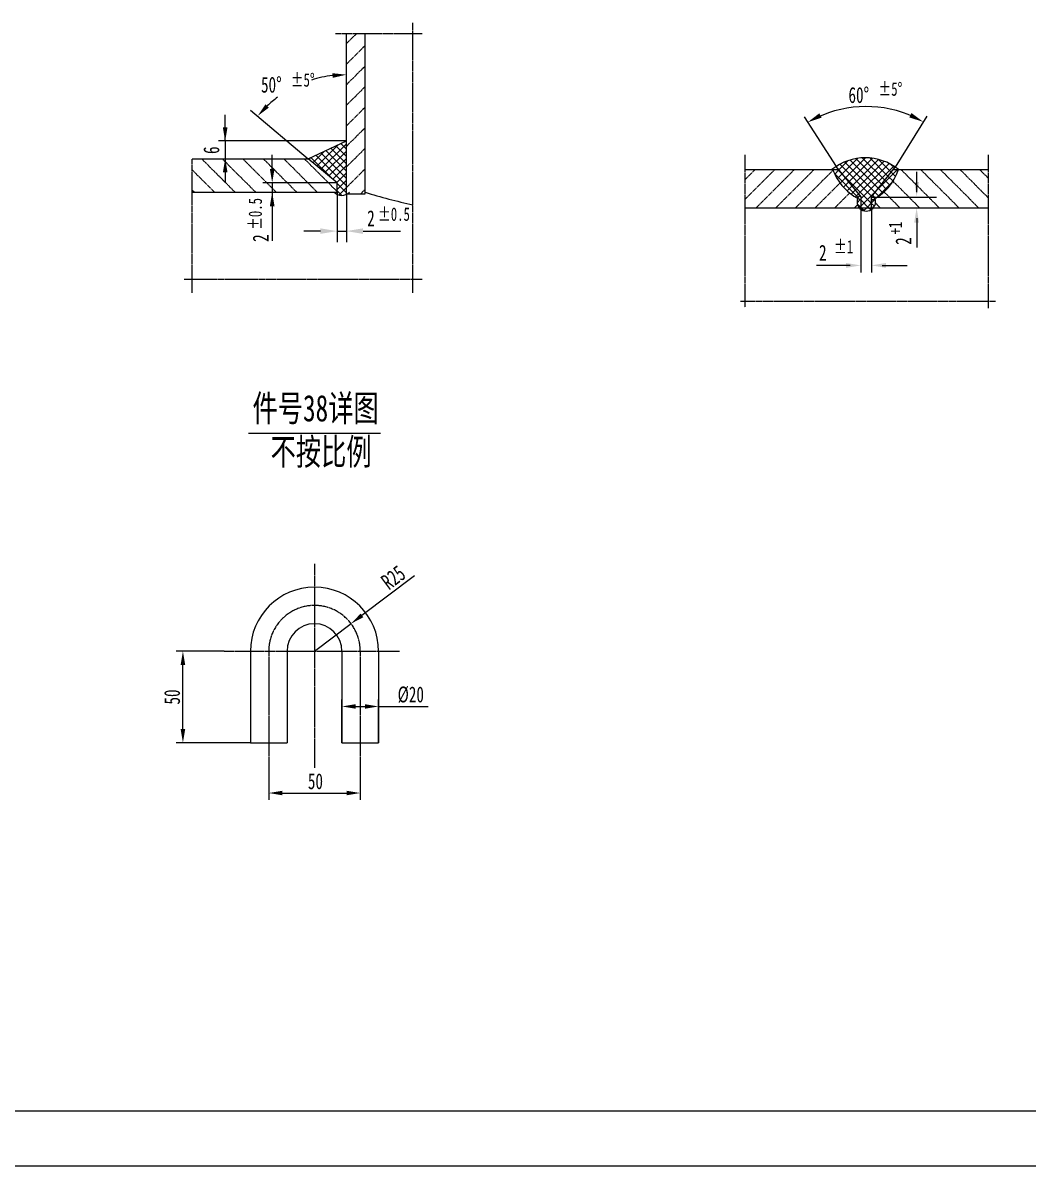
# Model space of a CAD drawing. Header units: millimetres. Extents: x 132745 to 150447, y -25377 to -12762.
# Drawn here: x 135490 to 138236, y -25377 to -22254 of the extents above; entities that cross this region are included whole.
import ezdxf

# ---------------------------------------------------------------- set-up
doc = ezdxf.new("R2010")
doc.units = ezdxf.units.MM
doc.linetypes.add('AD_LTYPE1 0 mm', pattern=[16, 13, -1, 1, -1])
doc.linetypes.add('AD_LTYPE2 0 mm', pattern=[16, 11, -1, 1, -1, 1, -1])
for name, color, linetype, lineweight in [('CAXA_0', 7, 'Continuous', 18), ('cdr_dim', 7, 'Continuous', 18), ('尺寸线层', 7, 'Continuous', 18)]:
    doc.layers.add(name, color=color, linetype=linetype, lineweight=lineweight)
for name, color, linetype, lineweight, true_color in [('cdr_dwg1', 4, 'Continuous', 18, 0x00ffff), ('cdr_dwg3', 1, 'AD_LTYPE1 0 mm', 18, 0xff0000), ('cdr_dwg4', 3, 'AD_LTYPE2 0 mm', 18, 0x00ff00)]:
    doc.layers.add(name, color=color, linetype=linetype, lineweight=lineweight, true_color=true_color)
doc.styles.add('HZ', font='simfang.ttf', dxfattribs={"width": 0.7})
doc.styles.add('ROMANC', font='simfang.ttf', dxfattribs={"width": 0.7})

msp = doc.modelspace()

# ---------------------------------------------------------------- hatches: boundary and pattern name
at = {"layer": 'CAXA_0', "linetype": 'Continuous'}
for points in [[(136335.585, -22391.937), (136336.353, -22404.651), (136374.111, -22395.991)], [(136152.963, -22477.095), (136162.209, -22485.856), (136131.305, -22509.213)], [(137665.794, -22501.469), (137672.064, -22513.282), (137633.49, -22526.187)], [(137917.416, -22500.709), (137911.279, -22512.592), (137949.996, -22525.061)], [(136036.6, -22539.694), (136049.337, -22539.694), (136042.968, -22577.905)], [(136036.6, -22662.961), (136049.337, -22662.961), (136042.968, -22624.75)], [(136164.974, -22653.365), (136177.711, -22653.365), (136171.343, -22691.576)], [(137924.733, -22689.26), (137938.107, -22689.26), (137931.42, -22729.381)], [(136164.974, -22755.262), (136177.711, -22755.262), (136171.343, -22717.051)], [(137924.724, -22800.456), (137938.098, -22800.456), (137931.411, -22760.334)], [(137738.827, -22910.204), (137738.827, -22923.578), (137778.949, -22916.891)], [(137848.075, -22910.12), (137848.075, -22923.494), (137807.953, -22916.807)]]:
    msp.add_hatch(color=7, dxfattribs=at).paths.add_polyline_path(points, flags=0)
at = {"layer": 'cdr_dim', "linetype": 'Continuous'}
for points in [[(136303.074, -22830.791), (136303.074, -22815.603), (136348.636, -22823.197)], [(136419.673, -22830.791), (136419.673, -22815.603), (136374.111, -22823.197)], [(136420.374, -23877.652), (136412.844, -23867.675), (136386.678, -23895.254)], [(135933.725, -24008.059), (135921.225, -24008.059), (135927.475, -23970.559)], [(136399.407, -24127.648), (136399.407, -24115.148), (136361.907, -24121.398)], [(136424.407, -24127.648), (136424.407, -24115.148), (136461.907, -24121.398)], [(135933.725, -24183.059), (135921.225, -24183.059), (135927.475, -24220.559)], [(136199.407, -24364.068), (136199.407, -24351.568), (136161.907, -24357.818)], [(136374.407, -24364.068), (136374.407, -24351.568), (136411.907, -24357.818)]]:
    msp.add_hatch(color=256, dxfattribs=at).paths.add_polyline_path(points, flags=0)

# ---------------------------------------------------------------- linework, layer by layer
at = {"layer": 'CAXA_0', "color": 4, "linetype": 'Continuous', "true_color": 0x00ffff}
for p, q in [((136374.111, -22723.066), (136374.111, -22283.458)), ((136425.059, -22721.215), (136425.059, -22283.458)), ((136269.861, -22625.476), (136374.111, -22577.091)), ((135953.029, -22625.476), (136269.861, -22625.476)), ((136348.636, -22691.576), (136269.861, -22625.476)), ((137462.129, -22654.963), (137718.393, -22654.963)), ((137779.93, -22729.849), (137711.595, -22646.691)), ((137808.588, -22729.849), (137872.737, -22648.113)), ((137867.361, -22654.963), (138127.151, -22654.963)), ((136348.636, -22717.051), (136348.636, -22691.576)), ((135953.029, -22717.051), (136348.636, -22717.051)), ((136377.432, -22721.215), (136425.059, -22721.215)), ((137779.93, -22759.189), (137779.93, -22729.849)), ((137808.588, -22759.189), (137808.588, -22729.849)), ((137462.129, -22759.189), (137779.93, -22759.189)), ((137779.93, -22759.189), (138127.151, -22759.189))]:
    msp.add_line(p, q, dxfattribs=at)
at = {"layer": 'CAXA_0', "color": 3, "linetype": 'AD_LTYPE2 0 mm', "true_color": 0x00ff00}
for p, q in [((136374.111, -22311.244), (136401.32, -22284.034)), ((136374.111, -22367.37), (136425.059, -22316.422)), ((136374.111, -22423.497), (136425.059, -22372.548)), ((136374.111, -22479.623), (136425.059, -22428.675)), ((136374.111, -22535.75), (136425.059, -22484.802)), ((136374.111, -22591.877), (136425.059, -22540.928)), ((136374.111, -22648.003), (136425.059, -22597.055)), ((136374.111, -22704.13), (136425.059, -22653.181)), ((137462.129, -22736.962), (137544.127, -22654.963)), ((137462.129, -22683.266), (137490.431, -22654.963)), ((137493.597, -22759.189), (137597.823, -22654.963)), ((137547.293, -22759.189), (137651.519, -22654.963)), ((137600.989, -22759.189), (137705.215, -22654.963)), ((137992.994, -22759.189), (137888.768, -22654.963)), ((138046.69, -22759.189), (137942.464, -22654.963)), ((138100.386, -22759.189), (137996.16, -22654.963)), ((138127.151, -22732.258), (138049.856, -22654.963)), ((138127.151, -22678.562), (138103.551, -22654.963)), ((137654.685, -22759.189), (137722.338, -22691.536)), ((137939.298, -22759.189), (137866.974, -22686.865)), ((136413.152, -22721.215), (136425.059, -22709.308)), ((137708.381, -22759.189), (137748.646, -22718.924)), ((137885.602, -22759.189), (137842.546, -22716.134)), ((137762.077, -22759.189), (137770.009, -22751.257)), ((137831.906, -22759.189), (137819.04, -22746.324))]:
    msp.add_line(p, q, dxfattribs=at)
at = {"layer": 'CAXA_0', "color": 7, "linetype": 'Continuous'}
for p, q in [((136042.968, -22576.974), (136042.968, -22505.833)), ((136111.79, -22492.839), (136269.861, -22625.476)), ((137624.083, -22511.054), (137711.595, -22646.691)), ((137959.709, -22509.161), (137872.737, -22648.113)), ((136374.111, -22577.091), (136024.399, -22577.091)), ((136042.968, -22574.542), (136042.968, -22690.251)), ((136171.343, -22653.365), (136171.343, -22615.154)), ((137931.604, -22717.051), (137931.604, -22661.07)), ((136349.095, -22691.576), (136145.868, -22691.576)), ((136171.343, -22691.576), (136171.343, -22849.684)), ((137807.857, -22730.235), (137985.933, -22730.235)), ((137778.933, -22751.837), (137778.933, -22936.272)), ((137808.552, -22755.803), (137808.552, -22936.272)), ((137931.604, -22787.848), (137931.604, -22868.146)), ((137750.275, -22917.167), (137658.394, -22917.167)), ((137837.21, -22917.167), (137905.88, -22917.167)), ((136106.793, -23374.628), (136467.02, -23374.628))]:
    msp.add_line(p, q, dxfattribs=at)
at = {"layer": 'CAXA_0', "color": 0, "linetype": 'Continuous'}
for p, q in [((136091.336, -22576.974), (136091.454, -22577.091)), ((136181.401, -22576.974), (136181.518, -22577.091))]:
    msp.add_line(p, q, dxfattribs=at)
at = {"layer": 'CAXA_0', "color": 7, "linetype": 'Continuous'}
for centre, radius, start, end in [((136374.111, -22712.952), 316.961, 96.911492, 107.532231), ((136374.111, -22712.952), 316.961, 126.383933, 133.088508), ((137793.519, -22797.06), 313.99, 65.302446, 115.344104)]:
    msp.add_arc(centre, radius, start, end, dxfattribs=at)
at = {"layer": 'CAXA_0', "color": 4, "linetype": 'Continuous', "true_color": 0x00ffff}
for centre, radius, start, end in [((137791.112, -22766.872), 144.105, 50.947965, 129.052035), ((136361.42, -22696.384), 29.545, 224.384605, 315.615395), ((136897.91, -21183.888), 1604.423, 252.859428, 257.686696)]:
    msp.add_arc(centre, radius, start, end, dxfattribs=at)
at = {"layer": 'cdr_dim', "linetype": 'Continuous'}
for p, q in [((136136.369, -22576.974), (136136.486, -22577.091)), ((136282.76, -22636.3), (136314.131, -22604.929)), ((136293.574, -22645.373), (136351.243, -22587.704)), ((136304.387, -22654.447), (136374.111, -22584.724)), ((136315.201, -22663.521), (136374.111, -22604.611)), ((136374.111, -22659.319), (136317.948, -22603.157)), ((136374.111, -22639.432), (136331.532, -22596.853)), ((136374.111, -22619.545), (136345.115, -22590.549)), ((136374.111, -22599.657), (136358.698, -22584.244)), ((136374.111, -22579.77), (136372.281, -22577.94)), ((136271.947, -22627.226), (136277.019, -22622.154)), ((136336.636, -22681.507), (136277.199, -22622.07)), ((136374.111, -22699.094), (136290.782, -22615.766)), ((136374.111, -22679.207), (136304.365, -22609.461)), ((136326.015, -22672.595), (136374.111, -22624.499)), ((137719.238, -22655.991), (137744.827, -22630.402)), ((137728.209, -22666.907), (137770.929, -22624.187)), ((137818.157, -22717.658), (137734.746, -22634.247)), ((137737.179, -22677.824), (137792.233, -22622.771)), ((137746.15, -22688.741), (137810.776, -22624.114)), ((137826.901, -22706.515), (137749.34, -22628.953)), ((137755.121, -22699.658), (137827.375, -22627.404)), ((137764.091, -22710.574), (137842.446, -22632.22)), ((137835.646, -22695.373), (137765.36, -22625.086)), ((137844.391, -22684.23), (137783.148, -22622.987)), ((137853.136, -22673.088), (137803.334, -22623.286)), ((137861.881, -22661.945), (137827.327, -22627.391)), ((136336.828, -22681.668), (136374.111, -22644.386)), ((136347.642, -22690.742), (136374.111, -22664.274)), ((137771.878, -22731.041), (137707.666, -22666.829)), ((137707.9, -22667.328), (137719.238, -22655.991)), ((137714.833, -22680.283), (137728.209, -22666.907)), ((137730.868, -22670.144), (137715.687, -22654.963)), ((137809.412, -22728.8), (137721.375, -22640.764)), ((137773.062, -22721.491), (137856.233, -22638.32)), ((137779.93, -22734.51), (137868.885, -22645.555)), ((137823.578, -22710.749), (137879.364, -22654.963)), ((137870.626, -22650.803), (137860.268, -22640.445)), ((137874.115, -22674.179), (137861.881, -22661.945)), ((137880.14, -22660.317), (137874.786, -22654.963)), ((136348.636, -22709.635), (136374.111, -22684.161)), ((136374.111, -22718.981), (136348.636, -22693.507)), ((137722.819, -22692.185), (137737.179, -22677.824)), ((137808.588, -22747.864), (137730.868, -22670.144)), ((137731.797, -22703.093), (137746.15, -22688.741)), ((137823.98, -22730.235), (137866.313, -22687.902)), ((137849.536, -22709.262), (137835.646, -22695.373)), ((137858.74, -22698.579), (137844.391, -22684.23)), ((137866.95, -22686.902), (137853.136, -22673.088)), ((136361.171, -22725.929), (136348.636, -22713.395)), ((136348.636, -22717.051), (136348.636, -22853.572)), ((136353.352, -22724.807), (136374.111, -22704.048)), ((136374.111, -22723.066), (136374.111, -22853.572)), ((137741.741, -22713.037), (137755.121, -22699.658)), ((137752.65, -22722.016), (137764.091, -22710.574)), ((137764.552, -22730.001), (137773.062, -22721.491)), ((137779.93, -22754.398), (137823.578, -22710.749)), ((137828.207, -22727.709), (137818.157, -22717.658)), ((137839.361, -22718.974), (137826.901, -22706.515)), ((137768.824, -22745.616), (137777.506, -22736.934)), ((137779.93, -22758.981), (137769.212, -22748.263)), ((137775.138, -22759.189), (137779.93, -22754.398)), ((137779.93, -22739.093), (137778.005, -22737.168)), ((137800.026, -22759.189), (137779.93, -22739.093)), ((137780.139, -22759.189), (137779.93, -22758.981)), ((137788.984, -22768.035), (137780.139, -22759.189)), ((137786.74, -22767.475), (137795.026, -22759.189)), ((137795.026, -22759.189), (137808.588, -22745.627)), ((137806.206, -22765.37), (137800.026, -22759.189)), ((137810.915, -22738.198), (137808.588, -22735.872)), ((137808.588, -22745.627), (137818.168, -22736.047)), ((137816.125, -22755.401), (137808.588, -22747.864)), ((137818.682, -22738.071), (137816.04, -22735.429)), ((136303.074, -22823.197), (136257.511, -22823.197)), ((136348.636, -22823.197), (136374.111, -22823.197)), ((136419.673, -22823.197), (136521.958, -22823.197)), ((136559.669, -23764.685), (136416.609, -23872.663)), ((136286.907, -23970.559), (136386.678, -23895.254)), ((136039.786, -23970.559), (135908.725, -23970.559)), ((135927.475, -24183.059), (135927.475, -24008.059)), ((136361.907, -24220.559), (136361.907, -24102.648)), ((136461.907, -24220.559), (136461.907, -24102.648)), ((136399.407, -24121.398), (136424.407, -24121.398)), ((136461.907, -24121.398), (136597.657, -24121.398)), ((136111.907, -24220.559), (135908.725, -24220.559)), ((136161.907, -24270.559), (136161.907, -24376.568)), ((136411.907, -24270.559), (136411.907, -24376.568)), ((136199.407, -24357.818), (136374.407, -24357.818)), ((141654.719, -25376.782), (132744.719, -25376.782))]:
    msp.add_line(p, q, dxfattribs=at)
at = {"layer": 'cdr_dwg1', "linetype": 'Continuous'}
for p, q in [((136111.907, -23970.559), (136111.907, -24220.559)), ((136211.907, -23970.559), (136211.907, -24220.559)), ((136361.907, -23970.559), (136361.907, -24220.559)), ((136461.907, -23970.559), (136461.907, -24220.559)), ((136111.907, -24220.559), (136211.907, -24220.559)), ((136361.907, -24220.559), (136461.907, -24220.559)), ((141504.719, -25226.782), (133119.719, -25226.782))]:
    msp.add_line(p, q, dxfattribs=at)
for centre, radius, start, end in [((137839.712, -22605.122), 145.753, 199.368401, 245.785234), ((137744.831, -22609.753), 144.448, 296.192509, 341.760782), ((137793.97, -22743.277), 25.255, 134.687132, 44.573782), ((136286.907, -23970.559), 175, 360, 180), ((136286.907, -23970.559), 75, 360, 180)]:
    msp.add_arc(centre, radius, start, end, dxfattribs=at)
at = {"layer": 'cdr_dwg3', "linetype": 'AD_LTYPE1 0 mm'}
for p, q in [((136286.907, -23732.26), (136286.907, -24288.846)), ((136039.786, -23970.559), (136519.288, -23970.559)), ((136161.907, -23970.559), (136161.907, -24270.559)), ((136411.907, -23970.559), (136411.907, -24270.559))]:
    msp.add_line(p, q, dxfattribs=at)
msp.add_arc((136286.907, -23970.559), 125, 0, 180, dxfattribs=at)
at = {"layer": 'cdr_dwg4', "linetype": 'AD_LTYPE2 0 mm'}
for p, q in [((136555.755, -22991.873), (136555.755, -22254.462)), ((136581.061, -22284.034), (136343.505, -22284.034)), ((135953.029, -22991.873), (135953.029, -22625.476)), ((136070.089, -22717.051), (135978.514, -22625.476)), ((136126.215, -22717.051), (136034.641, -22625.476)), ((136171.343, -22706.051), (136090.767, -22625.476)), ((136212.994, -22691.576), (136146.894, -22625.476)), ((136269.121, -22691.576), (136203.021, -22625.476)), ((136325.248, -22691.576), (136259.147, -22625.476)), ((137462.129, -22614.749), (137462.129, -23031.116)), ((138127.151, -22614.749), (138127.151, -23033.719)), ((136013.962, -22717.051), (135953.029, -22656.117)), ((136238.469, -22717.051), (136212.994, -22691.576)), ((136294.595, -22717.051), (136269.121, -22691.576)), ((136348.636, -22714.965), (136325.248, -22691.576)), ((135957.836, -22717.051), (135953.029, -22712.244)), ((136182.342, -22717.051), (136171.343, -22706.051)), ((135930.496, -22954.525), (136581.061, -22954.525)), ((138146.922, -23015.59), (137450.599, -23015.59))]:
    msp.add_line(p, q, dxfattribs=at)

# ---------------------------------------------------------------- texts
at = {"layer": 'CAXA_0', "color": 7, "linetype": 'Continuous', "attachment_point": 7, "line_spacing_factor": 1.194679}
for s, insert, char_height, width, style in [('%%P5%%D', (136222.084, -22429.287), 36.5669, 136.65481, 'ROMANC'), ('%%P5%%D', (137827.161, -22454.043), 36.5669, 136.65481, 'ROMANC'), ('%%P0.5', (136460.445, -22795.717), 36.5669, 136.70966, 'ROMANC'), ('%%P1', (137706.011, -22884.229), 36.5669, 81.98192, 'ROMANC'), ('件号38详图', (136117.555, -23350.753), 72.2309, 539.9792, 'HZ'), ('不按比例', (136167.026, -23469.863), 72.2309, 431.87501, 'HZ')]:
    msp.add_mtext(s, dxfattribs=dict(at, insert=insert, char_height=char_height, width=width, style=style))
at = {"layer": 'CAXA_0', "color": 7, "linetype": 'Continuous', "attachment_point": 7, "rotation": 90, "line_spacing_factor": 1.194679}
for s, insert, char_height, width, style in [('6', (136027.459, -22612.623), 43.339, 65.00779, 'HZ'), ('%%P0.5', (136143.878, -22819.851), 36.5669, 58.82412, 'ROMANC'), ('+1', (137891.961, -22832.292), 36.5669, 54.85033, 'ROMANC'), ('2', (136161.441, -22852.614), 43.339, 65.00779, 'HZ'), ('2', (137917.171, -22860.62), 43.339, 65.00779, 'HZ')]:
    msp.add_mtext(s, dxfattribs=dict(at, insert=insert, char_height=char_height, width=width, style=style))
at = {"layer": '尺寸线层', "linetype": 'Continuous', "line_spacing_factor": 1.194679, "style": 'HZ'}
for s, insert, char_height, width, attachment_point in [('50%%D', (136140.769, -22445.668), 43.3385, 129.59501, 7), ('60%%D', (137745.303, -22473.805), 43.3385, 129.59501, 7), ('2', (136430.839, -22809.729), 43.339, 32.36625, 7), ('2', (137664.867, -22903.992), 43.339, 32.36625, 7), ('%%C20', (136549.88, -24089.523), 43.3385, 97.22877, 5), ('50', (136289.435, -24325.943), 43.3385, 64.79751, 5)]:
    msp.add_mtext(s, dxfattribs=dict(at, insert=insert, char_height=char_height, width=width, attachment_point=attachment_point))
at = {"layer": '尺寸线层', "linetype": 'Continuous', "char_height": 43.3385, "attachment_point": 5, "line_spacing_factor": 1.194679, "style": 'HZ'}
for s, insert, width, rotation in [('R25', (136502.175, -23769.29), 116.76785, 37.044545), ('50', (135898.129, -24095.559), 65.0078, 90)]:
    msp.add_mtext(s, dxfattribs=dict(at, insert=insert, width=width, rotation=rotation))

doc.saveas('drawing.dxf')
